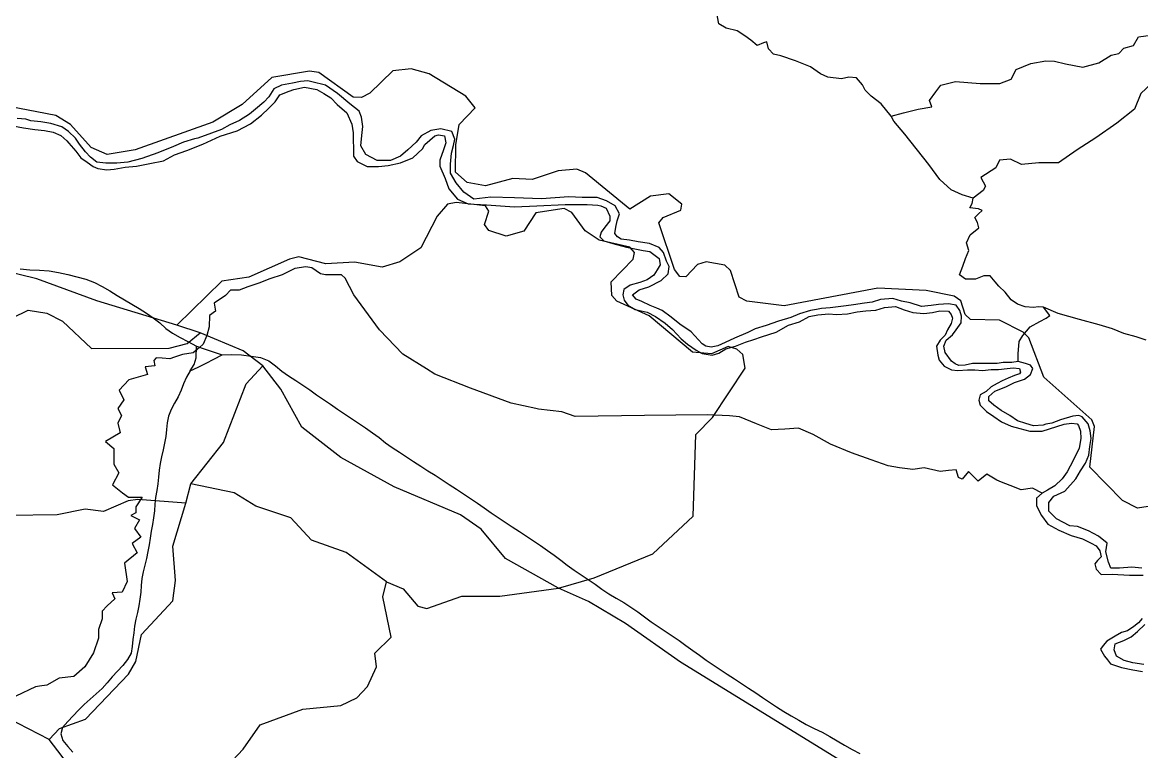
# Model space of a CAD drawing. Header units: metres. Extents: x 13.21 to 19.52, y 42.14 to 46.62.
# Drawn here: x 16.5106 to 16.8057, y 45.2469 to 45.4391 of the extents above; entities that cross this region are included whole.
import ezdxf

# ---------------------------------------------------------------- set-up
doc = ezdxf.new("R2010")
doc.units = ezdxf.units.M
doc.header["$MEASUREMENT"] = 0
for name, color, linetype in [('CESTE', 5, 'Continuous'), ('PRUGE', 7, 'Continuous'), ('RIJEKE', 4, 'Continuous')]:
    doc.layers.add(name, color=color, linetype=linetype)

msp = doc.modelspace()

# ---------------------------------------------------------------- linework, layer by layer
at = {"layer": 'CESTE'}
for p, q in [((16.55745, 45.35729), (16.55124, 45.35928)), ((16.55366, 45.31238), (16.55497, 45.31742)), ((16.51759, 45.2501), (16.49496, 45.26165))]:
    msp.add_line(p, q, dxfattribs=at)
for points in [[(16.80966, 45.31187), (16.80459, 45.31107), (16.80063, 45.31306), (16.79201, 45.32186), (16.79326, 45.33261), (16.79253, 45.33435), (16.77988, 45.34556), (16.77593, 45.35592), (16.77446, 45.35741), (16.76824, 45.36057), (16.76055, 45.3608), (16.75914, 45.36207), (16.75802, 45.36573), (16.75622, 45.36689), (16.74883, 45.36838), (16.73609, 45.36901), (16.71147, 45.36436), (16.70159, 45.36558), (16.69953, 45.3667), (16.69726, 45.37372), (16.69581, 45.37511), (16.69083, 45.37598), (16.68858, 45.37528), (16.68546, 45.37206), (16.68396, 45.37215), (16.68254, 45.37395), (16.67837, 45.38627), (16.67954, 45.38765), (16.68419, 45.38959), (16.68448, 45.39117), (16.68105, 45.39391), (16.67614, 45.39329), (16.67074, 45.38989), (16.65901, 45.39944), (16.65678, 45.4004), (16.65181, 45.39999), (16.64497, 45.39765), (16.63992, 45.39792), (16.63269, 45.39604), (16.62787, 45.39688), (16.62476, 45.39965), (16.62484, 45.40686), (16.62576, 45.41221), (16.62998, 45.41659), (16.6275, 45.41968), (16.61784, 45.42553), (16.61309, 45.42686), (16.60823, 45.42629), (16.60218, 45.42042), (16.59996, 45.41932), (16.59774, 45.41937), (16.58872, 45.42586), (16.5863, 45.42624), (16.57632, 45.42455), (16.56851, 45.41748), (16.56078, 45.41281), (16.54033, 45.40547), (16.5329, 45.4043), (16.52873, 45.40613), (16.52322, 45.41221), (16.51938, 45.41455), (16.50709, 45.41696)], [(16.66269, 45.38171), (16.65899, 45.38418), (16.65545, 45.38895), (16.65339, 45.39), (16.64598, 45.38892), (16.64278, 45.38406), (16.63815, 45.3827), (16.63352, 45.3842), (16.63243, 45.38578), (16.63357, 45.38936), (16.63265, 45.3907), (16.62491, 45.39165), (16.62266, 45.39119), (16.61994, 45.38805), (16.61564, 45.37966), (16.61011, 45.37594), (16.60546, 45.37456), (16.59816, 45.37592), (16.59055, 45.37549), (16.58342, 45.37728), (16.58095, 45.37664), (16.57024, 45.37193), (16.56314, 45.37085), (16.55124, 45.35928)], [(16.55124, 45.35928), (16.53019, 45.36572), (16.51435, 45.37154), (16.50471, 45.37386), (16.49682, 45.37841), (16.49369, 45.38308)], [(16.65188, 45.28996), (16.66133, 45.29269), (16.67676, 45.29898), (16.68745, 45.30896), (16.68817, 45.33049), (16.69252, 45.33492), (16.70111, 45.34793), (16.70053, 45.35152), (16.69896, 45.35296), (16.69668, 45.35362), (16.69226, 45.35176), (16.68725, 45.35214), (16.67585, 45.36177), (16.66731, 45.36557), (16.66595, 45.36713), (16.66583, 45.37067), (16.67158, 45.37666), (16.67196, 45.37844), (16.67069, 45.37982), (16.66269, 45.38171)], [(16.49465, 45.35447), (16.49973, 45.35484), (16.50424, 45.35651), (16.50791, 45.36121), (16.51206, 45.36321), (16.51701, 45.36244), (16.52117, 45.36032), (16.52882, 45.35317), (16.54923, 45.3532), (16.55399, 45.35447), (16.55745, 45.35729)], [(16.574, 45.34854), (16.56877, 45.35248), (16.55745, 45.35729)], [(16.55497, 45.31742), (16.56362, 45.32838), (16.56958, 45.34386), (16.574, 45.34854)], [(16.65188, 45.28996), (16.63795, 45.29779), (16.63149, 45.30552), (16.62607, 45.30932), (16.60857, 45.31667), (16.59453, 45.3244), (16.58425, 45.33239), (16.57868, 45.34241), (16.574, 45.34854)], [(16.60659, 45.29162), (16.59591, 45.29932), (16.58676, 45.30259), (16.58133, 45.30852), (16.57215, 45.31158), (16.56637, 45.31507), (16.55497, 45.31742)], [(16.55366, 45.31238), (16.54098, 45.31331), (16.53847, 45.31299), (16.53195, 45.3102), (16.5271, 45.31079), (16.51972, 45.30932), (16.50696, 45.30907), (16.49545, 45.30772)], [(16.51759, 45.2501), (16.52036, 45.25294), (16.52716, 45.2554), (16.53858, 45.26725), (16.54045, 45.27059), (16.54193, 45.27772), (16.55026, 45.28666), (16.55095, 45.29202), (16.55023, 45.30099), (16.55366, 45.31238)], [(16.56444, 45.22905), (16.55991, 45.23551), (16.55997, 45.23906), (16.5607, 45.24083), (16.56458, 45.24301), (16.56881, 45.2475), (16.57323, 45.25392), (16.58447, 45.25806), (16.59457, 45.25907), (16.59876, 45.26106), (16.60152, 45.26407), (16.6039, 45.26919), (16.60346, 45.2728), (16.60782, 45.27704), (16.60559, 45.28766), (16.60659, 45.29162)], [(16.60659, 45.29162), (16.61096, 45.28978), (16.61485, 45.28524), (16.61723, 45.2846), (16.6264, 45.28785), (16.63649, 45.28785), (16.65188, 45.28996)], [(16.79787, 45.19267), (16.79867, 45.1962), (16.79843, 45.20518), (16.80038, 45.20834), (16.7988, 45.20983), (16.78178, 45.21353), (16.7754, 45.21891), (16.74163, 45.23502), (16.68407, 45.27049), (16.66961, 45.28064), (16.65984, 45.28641), (16.65188, 45.28996)], [(16.53518, 45.2323), (16.52917, 45.23557), (16.52809, 45.24085), (16.52362, 45.24224), (16.51759, 45.2501)]]:
    msp.add_lwpolyline(points, dxfattribs=at)
at = {"layer": 'PRUGE'}
for points in [[(16.50999, 45.37414), (16.51252, 45.3739), (16.51507, 45.3738), (16.51761, 45.37362), (16.52009, 45.37321), (16.52253, 45.37266), (16.52494, 45.37205), (16.52731, 45.37137), (16.52956, 45.37054), (16.53161, 45.36946), (16.53358, 45.36831), (16.53551, 45.36714), (16.53748, 45.36599), (16.53944, 45.36483), (16.54136, 45.36365), (16.54325, 45.36244), (16.54507, 45.36118), (16.54681, 45.35986), (16.54837, 45.35843), (16.55017, 45.35717), (16.55215, 45.35603), (16.5542, 45.35495), (16.55649, 45.35377)], [(16.55477, 45.34725), (16.55584, 45.3489), (16.55637, 45.35063), (16.55649, 45.35377)], [(16.55649, 45.35377), (16.55879, 45.35299), (16.56323, 45.35148)], [(16.55477, 45.34725), (16.5569, 45.34824), (16.55899, 45.34927), (16.56104, 45.35033), (16.56323, 45.35148)], [(16.56323, 45.35148), (16.56578, 45.35157), (16.56578, 45.35157), (16.56832, 45.35146), (16.57084, 45.35114), (16.57337, 45.35076), (16.57551, 45.34986), (16.57728, 45.34853), (16.57899, 45.3472), (16.58077, 45.34591), (16.58263, 45.34468), (16.58449, 45.34344), (16.58633, 45.3422), (16.58815, 45.34094), (16.58998, 45.33968), (16.5918, 45.33842), (16.59363, 45.33716), (16.59546, 45.33591), (16.5973, 45.33467), (16.59917, 45.33345), (16.60102, 45.3322), (16.60284, 45.33094), (16.60463, 45.32966), (16.6063, 45.3283), (16.60807, 45.32701), (16.60996, 45.32579), (16.61184, 45.32458), (16.61372, 45.32336), (16.61561, 45.32215), (16.61749, 45.32093), (16.61937, 45.31972), (16.62125, 45.3185), (16.62313, 45.31729), (16.625, 45.31607), (16.62688, 45.31484), (16.62875, 45.31363), (16.63057, 45.31237), (16.63236, 45.31109), (16.63416, 45.30981), (16.63599, 45.30855), (16.63786, 45.30733), (16.63973, 45.30611), (16.64161, 45.30488), (16.64348, 45.30367), (16.64535, 45.30244), (16.64719, 45.3012), (16.649, 45.29993), (16.65076, 45.29863), (16.6525, 45.29732), (16.65424, 45.29599), (16.65604, 45.29472), (16.65788, 45.29348), (16.65975, 45.29225), (16.66156, 45.29099), (16.66335, 45.2897), (16.66517, 45.28844), (16.66717, 45.28733), (16.66915, 45.28619), (16.67104, 45.28499), (16.67283, 45.28371), (16.67461, 45.28242), (16.67639, 45.28112), (16.67821, 45.27987), (16.68005, 45.27863), (16.68189, 45.27739), (16.68372, 45.27613), (16.68552, 45.27485), (16.68731, 45.27357), (16.68908, 45.27229), (16.69089, 45.27101), (16.69272, 45.26976), (16.69457, 45.26852), (16.69644, 45.26729), (16.69831, 45.26607), (16.70018, 45.26485), (16.70205, 45.26363), (16.70392, 45.2624), (16.70575, 45.26116), (16.70759, 45.25991), (16.70944, 45.25867), (16.71135, 45.25748), (16.71329, 45.25632), (16.71526, 45.25518), (16.71725, 45.25404), (16.71931, 45.25299), (16.72143, 45.25199), (16.72344, 45.25088), (16.7254, 45.24973), (16.72733, 45.24856), (16.72932, 45.24744), (16.73134, 45.24635)], [(16.55477, 45.34725), (16.55382, 45.34558), (16.55305, 45.34386), (16.55241, 45.34212), (16.5516, 45.34042), (16.55071, 45.33874), (16.54979, 45.33706), (16.54908, 45.33533), (16.54871, 45.33355), (16.54858, 45.33175), (16.54836, 45.32996), (16.54804, 45.32818), (16.54765, 45.3264), (16.54727, 45.32462), (16.5469, 45.32284), (16.54659, 45.32106), (16.54644, 45.31926), (16.54627, 45.31747), (16.54604, 45.31567), (16.54569, 45.31389), (16.54546, 45.3121), (16.54536, 45.31031), (16.54511, 45.30851), (16.54483, 45.30673), (16.54453, 45.30495), (16.54425, 45.30315), (16.54395, 45.30137), (16.54364, 45.29959), (16.5433, 45.2978), (16.54288, 45.29603), (16.54243, 45.29426), (16.54207, 45.29248), (16.54187, 45.29069), (16.54177, 45.28889), (16.54155, 45.2871), (16.54126, 45.28531), (16.54091, 45.28353), (16.54047, 45.28176), (16.54014, 45.27998), (16.53991, 45.27818), (16.53964, 45.2764), (16.53947, 45.27459), (16.53928, 45.27281), (16.53831, 45.27115), (16.53703, 45.26959), (16.53561, 45.2681), (16.53427, 45.26656), (16.53294, 45.26503), (16.53157, 45.26352), (16.53003, 45.26208), (16.52843, 45.26068), (16.52683, 45.25929), (16.52533, 45.25783), (16.52391, 45.25634), (16.52258, 45.2548), (16.52117, 45.25326), (16.52066, 45.25156), (16.52121, 45.24977), (16.5225, 45.24823), (16.5239, 45.24672)]]:
    msp.add_lwpolyline(points, dxfattribs=at)
at = {"layer": 'RIJEKE'}
for points in [[(16.70727, 45.43212), (16.70684, 45.43397), (16.70684, 45.43397), (16.70595, 45.43373), (16.70432, 45.43302), (16.70268, 45.4344), (16.70104, 45.43553), (16.69908, 45.4369), (16.69614, 45.43758), (16.69419, 45.4387), (16.69349, 45.44237)], [(16.73966, 45.4144), (16.74288, 45.41529), (16.74434, 45.41563), (16.74679, 45.41619), (16.75038, 45.41687), (16.74974, 45.41848), (16.75138, 45.42076), (16.7527, 45.42259), (16.7566, 45.4235), (16.7566, 45.4235), (16.76311, 45.42302), (16.76832, 45.423), (16.77127, 45.42414), (16.77259, 45.42665), (16.77651, 45.42825), (16.78042, 45.42892), (16.78271, 45.42891), (16.78271, 45.42891), (16.78563, 45.42821), (16.79017, 45.42728), (16.79441, 45.42841), (16.7977, 45.43046), (16.79965, 45.43091), (16.80096, 45.43229), (16.80357, 45.43296), (16.80489, 45.43525), (16.80815, 45.4357)], [(16.73966, 45.4144), (16.73704, 45.41759), (16.7344, 45.41965), (16.73277, 45.42124), (16.73209, 45.42262), (16.73046, 45.42444), (16.7285, 45.42467), (16.7285, 45.42467), (16.72655, 45.4242), (16.72296, 45.42465), (16.721, 45.42555), (16.71839, 45.42736), (16.71445, 45.42896), (16.71055, 45.43031), (16.70858, 45.43076), (16.70727, 45.43212)], [(16.7731, 45.34967), (16.77149, 45.34943), (16.7692, 45.34943), (16.76759, 45.34919), (16.76595, 45.34919), (16.7627, 45.34916), (16.76108, 45.34916), (16.75914, 45.3487), (16.7575, 45.34869), (16.75652, 45.34913), (16.75555, 45.34983), (16.75389, 45.35211), (16.75356, 45.35371), (16.75419, 45.35532), (16.7558, 45.35671), (16.75678, 45.35808), (16.75806, 45.35992), (16.75816, 45.36166), (16.75774, 45.36313), (16.75677, 45.36454), (16.75475, 45.36495), (16.75475, 45.36495), (16.75216, 45.3647), (16.75022, 45.36447), (16.74761, 45.36423), (16.74467, 45.36513), (16.74238, 45.36558), (16.74011, 45.36627), (16.74011, 45.36627), (16.73687, 45.36601), (16.7346, 45.36532), (16.73265, 45.36508), (16.72973, 45.36461), (16.72778, 45.36437), (16.72355, 45.36389), (16.72127, 45.36365), (16.71997, 45.36341), (16.71836, 45.36317), (16.71544, 45.36224), (16.71317, 45.36132), (16.70993, 45.36038), (16.70669, 45.35922), (16.70376, 45.35829), (16.70183, 45.35736), (16.69837, 45.35586), (16.69589, 45.35471), (16.69396, 45.35383), (16.69217, 45.35345), (16.6908, 45.35374), (16.68982, 45.35433), (16.68687, 45.35752), (16.68393, 45.35957), (16.68162, 45.36139), (16.67927, 45.36318), (16.67789, 45.36375), (16.67611, 45.36444), (16.67391, 45.36551), (16.6724, 45.3661), (16.67147, 45.3673), (16.67323, 45.36861), (16.67571, 45.36939), (16.67902, 45.37103), (16.68086, 45.37284), (16.6811, 45.37472), (16.68041, 45.37617), (16.67959, 45.3784), (16.67851, 45.37972), (16.6759, 45.38084), (16.67297, 45.38129), (16.67068, 45.38173), (16.66841, 45.38196), (16.66749, 45.3826), (16.66681, 45.38347), (16.66707, 45.38516), (16.66738, 45.38676), (16.66801, 45.38859), (16.66683, 45.39075), (16.66458, 45.39207), (16.6621, 45.39292), (16.6621, 45.39292), (16.65819, 45.3929), (16.65462, 45.39311), (16.65462, 45.39311), (16.64746, 45.39261), (16.64031, 45.39281), (16.63412, 45.39301), (16.63412, 45.39301), (16.62957, 45.39252), (16.62695, 45.39434), (16.62495, 45.39684), (16.62345, 45.39935), (16.62345, 45.40173), (16.62372, 45.40464), (16.62422, 45.40666), (16.6246, 45.40834), (16.62382, 45.41036), (16.62089, 45.41104), (16.62089, 45.41104), (16.6183, 45.41057), (16.6157, 45.40918), (16.61442, 45.40756), (16.61217, 45.40548), (16.61024, 45.40386), (16.60766, 45.40271), (16.60408, 45.40268), (16.60112, 45.40428), (16.59979, 45.40656), (16.60009, 45.40932), (16.60037, 45.41162), (16.60002, 45.41412), (16.59936, 45.41572), (16.5969, 45.41767), (16.59361, 45.42035), (16.59049, 45.42254), (16.58689, 45.42345), (16.58585, 45.42373), (16.58585, 45.42373), (16.58386, 45.4235), (16.5818, 45.42304), (16.5789, 45.42251), (16.57682, 45.42155), (16.57554, 45.41948), (16.57426, 45.41811), (16.57201, 45.41625), (16.5704, 45.41487), (16.5678, 45.41325), (16.56522, 45.41209), (16.56303, 45.41083), (16.56039, 45.4099), (16.55681, 45.40859), (16.55591, 45.40838), (16.55305, 45.40751), (16.55038, 45.40636), (16.54623, 45.40471), (16.54208, 45.40321), (16.53833, 45.40229), (16.53542, 45.40195), (16.53252, 45.40195), (16.5302, 45.40224), (16.52856, 45.4036), (16.52724, 45.40497), (16.52558, 45.40702)], [(16.5076, 45.41195), (16.51086, 45.41128), (16.5138, 45.41084), (16.51641, 45.41062), (16.51871, 45.41019), (16.52066, 45.40928), (16.52232, 45.40791), (16.52284, 45.4073), (16.52463, 45.40517), (16.52595, 45.40335), (16.5276, 45.40222), (16.52925, 45.40108), (16.53049, 45.40057), (16.53284, 45.4002), (16.53477, 45.40043), (16.5377, 45.40092), (16.54063, 45.40116), (16.54419, 45.40187), (16.54777, 45.40258), (16.55067, 45.4042), (16.55392, 45.40536), (16.55813, 45.407), (16.56267, 45.40909), (16.5672, 45.4105), (16.57075, 45.41236), (16.57364, 45.41466), (16.57558, 45.41651), (16.57719, 45.41812), (16.57847, 45.41996), (16.58088, 45.42094), (16.58213, 45.4214), (16.58496, 45.42206), (16.58496, 45.42206), (16.58822, 45.4214), (16.59005, 45.42035), (16.59187, 45.41924), (16.59352, 45.41744), (16.59611, 45.41525), (16.59745, 45.41228), (16.5978, 45.40999), (16.59782, 45.40815), (16.59785, 45.40586), (16.59786, 45.40379), (16.59886, 45.40243), (16.60148, 45.40107), (16.60442, 45.40108), (16.60701, 45.40134), (16.61026, 45.40205), (16.6135, 45.40343), (16.61607, 45.40573), (16.61671, 45.40689), (16.618, 45.40805), (16.61929, 45.4092), (16.62025, 45.40943), (16.62025, 45.40943), (16.62189, 45.40921), (16.62224, 45.40738), (16.6216, 45.40554), (16.62066, 45.40279), (16.62067, 45.40118), (16.62202, 45.39798), (16.62303, 45.39523), (16.62532, 45.3925), (16.62806, 45.39124), (16.63293, 45.39097), (16.64032, 45.39052), (16.64618, 45.39077), (16.65365, 45.39105), (16.65952, 45.39108), (16.65952, 45.39108), (16.66228, 45.39095), (16.66311, 45.39074), (16.66449, 45.39016), (16.66544, 45.38803), (16.66542, 45.38675), (16.66414, 45.38515), (16.66317, 45.38376), (16.66285, 45.38261), (16.66391, 45.38154), (16.66625, 45.38085), (16.66982, 45.37987), (16.67423, 45.37899), (16.67602, 45.3787), (16.67848, 45.37685), (16.67875, 45.3752), (16.67792, 45.37384), (16.6771, 45.37249), (16.67534, 45.37121), (16.67339, 45.37051), (16.67081, 45.36982), (16.66918, 45.36866), (16.66888, 45.36728), (16.66921, 45.36591), (16.67022, 45.36455), (16.67217, 45.36341), (16.67528, 45.36269), (16.67747, 45.36153), (16.68001, 45.35978), (16.68198, 45.35818), (16.68428, 45.35568), (16.68593, 45.35431), (16.68821, 45.35271), (16.68985, 45.3518), (16.69246, 45.35136), (16.69423, 45.35189), (16.69602, 45.35305), (16.69864, 45.35373), (16.7012, 45.35484), (16.70347, 45.35554), (16.70542, 45.35623), (16.70931, 45.35741), (16.71254, 45.35925), (16.71545, 45.36018), (16.71805, 45.36157), (16.72031, 45.36204), (16.72323, 45.36228), (16.72323, 45.36228), (16.7252, 45.36207), (16.72811, 45.3623), (16.7307, 45.36277), (16.73299, 45.36302), (16.73558, 45.36326), (16.73786, 45.36397), (16.74078, 45.3642), (16.74078, 45.3642), (16.74307, 45.3633), (16.74534, 45.36263), (16.74829, 45.3624), (16.75055, 45.36264), (16.7525, 45.3631), (16.7525, 45.3631), (16.75472, 45.36298), (16.75548, 45.36212), (16.75586, 45.36109), (16.75545, 45.35968), (16.7545, 45.35807), (16.75386, 45.35669), (16.75257, 45.35531), (16.75161, 45.35371), (16.75196, 45.3514), (16.75229, 45.35004), (16.7536, 45.34844), (16.75555, 45.34753), (16.75719, 45.34731)], [(16.80837, 45.42308), (16.80544, 45.42034), (16.80377, 45.41622), (16.79918, 45.41257), (16.79362, 45.40869), (16.78872, 45.4055), (16.78381, 45.40208), (16.7786, 45.4021), (16.77404, 45.40166), (16.77112, 45.40304), (16.77112, 45.40304), (16.76819, 45.40282), (16.7672, 45.40076), (16.76326, 45.39825), (16.76455, 45.39595), (16.7639, 45.3948), (16.76129, 45.39275)], [(16.52558, 45.40702), (16.52453, 45.40857), (16.52273, 45.41034), (16.52095, 45.41157), (16.51802, 45.41248), (16.5154, 45.41292), (16.51279, 45.41313), (16.51147, 45.41358), (16.50919, 45.41379)], [(16.76129, 45.39275), (16.7584, 45.39363), (16.75546, 45.39499), (16.75252, 45.39771), (16.74956, 45.40162), (16.74329, 45.40961), (16.74033, 45.41303), (16.73966, 45.4144)], [(16.77984, 45.36399), (16.77852, 45.36414), (16.77852, 45.36414), (16.77721, 45.3639), (16.77494, 45.36412), (16.77296, 45.3648), (16.77133, 45.36594), (16.7697, 45.368), (16.76806, 45.3696), (16.76707, 45.37074), (16.76574, 45.37233), (16.76574, 45.37233), (16.76412, 45.37233), (16.76186, 45.3714), (16.75926, 45.37139), (16.75762, 45.37253), (16.75857, 45.37483), (16.75922, 45.37689), (16.76016, 45.37896), (16.75949, 45.38103), (16.76046, 45.38309), (16.76272, 45.38492), (16.76238, 45.38631), (16.76171, 45.38768), (16.76268, 45.3886), (16.76364, 45.38952), (16.76266, 45.38997), (16.76039, 45.3902), (16.76104, 45.39134), (16.76129, 45.39275)], [(16.77945, 45.31496), (16.77689, 45.3163), (16.77689, 45.3163), (16.77396, 45.31584), (16.77104, 45.317), (16.76877, 45.31793), (16.76748, 45.31839), (16.76487, 45.32001), (16.76487, 45.32001), (16.76259, 45.31819), (16.76, 45.32071), (16.76, 45.32071), (16.75836, 45.31865), (16.75739, 45.31912), (16.75677, 45.32118), (16.75677, 45.32118), (16.7548, 45.32096), (16.75253, 45.32074), (16.74831, 45.32167), (16.74831, 45.32167), (16.74537, 45.32122), (16.7418, 45.32169), (16.73888, 45.32217), (16.73434, 45.32377), (16.72915, 45.32564), (16.72365, 45.32794), (16.7191, 45.33048), (16.7152, 45.3321), (16.7152, 45.3321), (16.71163, 45.33188), (16.70806, 45.33167), (16.70416, 45.33329), (16.69962, 45.33513), (16.69702, 45.33537), (16.69116, 45.33561), (16.69116, 45.33561), (16.67458, 45.33543), (16.65636, 45.33525), (16.65279, 45.33641), (16.64662, 45.33711), (16.64597, 45.33735), (16.63946, 45.33874), (16.62876, 45.34266), (16.61934, 45.34635), (16.61708, 45.34777), (16.6109, 45.35165), (16.60474, 45.35807), (16.59796, 45.36727), (16.59569, 45.37164), (16.59472, 45.37256), (16.59472, 45.37256), (16.59048, 45.37256), (16.58919, 45.37279), (16.58691, 45.37441), (16.58529, 45.37464), (16.58529, 45.37464), (16.58236, 45.37418), (16.57903, 45.37259), (16.57581, 45.37152), (16.57288, 45.37039), (16.56997, 45.36939), (16.5677, 45.36847), (16.56541, 45.36848), (16.56411, 45.3671), (16.56117, 45.36504), (16.56149, 45.36298), (16.55986, 45.36185), (16.55984, 45.35885), (16.55919, 45.35656), (16.5582, 45.35427), (16.55722, 45.35336), (16.55559, 45.35198), (16.5528, 45.35153), (16.55071, 45.35085), (16.54941, 45.35039), (16.54745, 45.35062), (16.54745, 45.35062), (16.54583, 45.35063), (16.54518, 45.34993), (16.5455, 45.34856), (16.54289, 45.34833), (16.54353, 45.34626), (16.53866, 45.3449), (16.53605, 45.34215), (16.53734, 45.33962), (16.5357, 45.33734), (16.53669, 45.3355), (16.53571, 45.33343), (16.53633, 45.33091), (16.53243, 45.32863), (16.5347, 45.32679), (16.53468, 45.32266), (16.53598, 45.32036), (16.53434, 45.31716), (16.53693, 45.31508), (16.53855, 45.31393), (16.54213, 45.31392), (16.54213, 45.31392), (16.5405, 45.31142), (16.5405, 45.30981), (16.53919, 45.30912), (16.54147, 45.30797), (16.54015, 45.30568), (16.54177, 45.30338), (16.53948, 45.30177), (16.54079, 45.29925), (16.53751, 45.29651), (16.53815, 45.29169), (16.53684, 45.28893), (16.53425, 45.28871), (16.53489, 45.28711), (16.53294, 45.28527), (16.53163, 45.28389), (16.53162, 45.28184), (16.53065, 45.27908), (16.53062, 45.27678), (16.52932, 45.27289), (16.52704, 45.26922), (16.52411, 45.26671), (16.52022, 45.26625), (16.51697, 45.26442), (16.51505, 45.26412), (16.51404, 45.26397), (16.5088, 45.26145)], [(16.7731, 45.34967), (16.77309, 45.35173), (16.77339, 45.35495), (16.77435, 45.35656), (16.77628, 45.35886), (16.77887, 45.36025), (16.78049, 45.36117), (16.78145, 45.36186), (16.77984, 45.36399)], [(16.80687, 45.35532), (16.80427, 45.35622), (16.80101, 45.35713), (16.79802, 45.35829), (16.79447, 45.35939), (16.78927, 45.36074), (16.78372, 45.36233), (16.77984, 45.36399)], [(16.80574, 45.29525), (16.80312, 45.29546), (16.80312, 45.29546), (16.79988, 45.29522), (16.79761, 45.29521), (16.79695, 45.29682), (16.79627, 45.29956), (16.79658, 45.30186), (16.79429, 45.30368), (16.79168, 45.30505), (16.78876, 45.30618), (16.7868, 45.3064), (16.78321, 45.30822), (16.78124, 45.31028), (16.78121, 45.31257), (16.78252, 45.31418), (16.78542, 45.31557), (16.78832, 45.31879), (16.7896, 45.32086), (16.79088, 45.32293), (16.79177, 45.32501), (16.79206, 45.32727), (16.79234, 45.3294), (16.7921, 45.33141), (16.79163, 45.33324), (16.78999, 45.33512), (16.78917, 45.33545), (16.78917, 45.33545), (16.78753, 45.33529), (16.78429, 45.33436), (16.78202, 45.33344), (16.7804, 45.33319), (16.77975, 45.33296), (16.77715, 45.33273), (16.77519, 45.3334), (16.77292, 45.33407), (16.77096, 45.33546), (16.76866, 45.33681), (16.7667, 45.33818), (16.76539, 45.33932), (16.76538, 45.34047), (16.767, 45.34186), (16.76992, 45.34301), (16.77217, 45.34417), (16.77477, 45.34509), (16.77638, 45.34624), (16.77702, 45.34785), (16.77637, 45.34877), (16.77507, 45.34921), (16.7731, 45.34967)], [(16.75719, 45.34731), (16.75978, 45.34755), (16.76174, 45.34755), (16.76174, 45.34755), (16.7637, 45.34734), (16.76597, 45.34757), (16.76791, 45.34758), (16.7702, 45.34782), (16.77182, 45.34806), (16.77182, 45.34806), (16.77345, 45.34784), (16.77377, 45.34691), (16.77345, 45.34646), (16.77216, 45.346), (16.77054, 45.3453), (16.76892, 45.3446), (16.76763, 45.34392), (16.76602, 45.34299), (16.76472, 45.34183), (16.76311, 45.34092), (16.7628, 45.33954), (16.76313, 45.33817), (16.76477, 45.33656), (16.76673, 45.3352), (16.7687, 45.33383), (16.7713, 45.3327), (16.77358, 45.33202), (16.77619, 45.33134), (16.77944, 45.33136), (16.78333, 45.33253), (16.78528, 45.33321), (16.78722, 45.33345), (16.78722, 45.33345), (16.7887, 45.33331), (16.78907, 45.33283), (16.78961, 45.33131), (16.78964, 45.32944), (16.78923, 45.32682), (16.78763, 45.3236), (16.78604, 45.32061), (16.78476, 45.31877), (16.78281, 45.31693), (16.78088, 45.31578), (16.77945, 45.31496)], [(16.77945, 45.31496), (16.77797, 45.31369), (16.77798, 45.31163), (16.77931, 45.30912), (16.78095, 45.30684), (16.78389, 45.30525), (16.78714, 45.30388), (16.79008, 45.30297), (16.79236, 45.30184), (16.79367, 45.30115), (16.79465, 45.29979), (16.79499, 45.29818), (16.79402, 45.29726), (16.79339, 45.29634), (16.79372, 45.29497), (16.79502, 45.2936), (16.79795, 45.29361), (16.79795, 45.29361), (16.8025, 45.29341), (16.80607, 45.29341)], [(16.80583, 45.28195), (16.80488, 45.2808), (16.80359, 45.27988), (16.80196, 45.27872), (16.80034, 45.27827), (16.79873, 45.27733), (16.79647, 45.27595), (16.79551, 45.27481), (16.79487, 45.27388), (16.79586, 45.27205), (16.79669, 45.27104), (16.7975, 45.26999), (16.80042, 45.26908), (16.80335, 45.26841), (16.80595, 45.26796)], [(16.80626, 45.26981), (16.80334, 45.27025), (16.80105, 45.27093), (16.7991, 45.27207), (16.79844, 45.27366), (16.79874, 45.27527), (16.80101, 45.2762), (16.80295, 45.27712), (16.80457, 45.27851), (16.80651, 45.28035)]]:
    msp.add_lwpolyline(points, dxfattribs=at)

doc.saveas('drawing.dxf')
